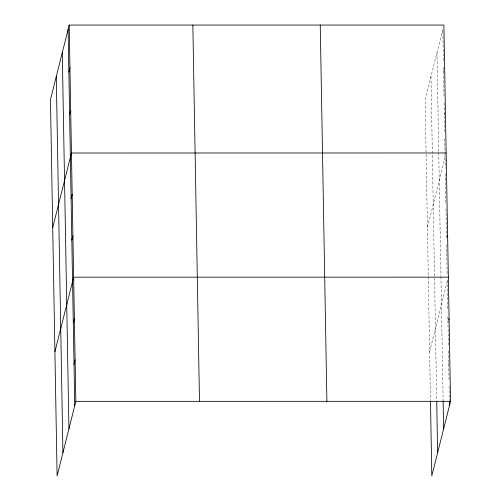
<?xml version="1.0" encoding="UTF-8"?>
<svg xmlns="http://www.w3.org/2000/svg" width="501" height="501" viewBox="0 0 501 501"><rect width="100%" height="100%" fill="white"/><g stroke="black" fill="none" stroke-linecap="round" stroke-linejoin="round"><path stroke-width="0.38" stroke-dasharray="2.5 1.88" d="M442.803 29.396L425.155 99.655L428.274 276.007M443.56 72.038L443.924 70.591M444.312 114.685L444.675 113.232M427.416 227.586L445.063 157.327M429.614 351.758L447.625 280.046M447.994 322.888L448.357 321.442M448.721 364.277L449.084 362.83M442.846 31.72L443.379 61.961M443.479 67.384L444.011 97.626M444.105 103.049L444.644 133.291M444.738 138.721L444.994 153.45M445.013 154.227L445.257 168.261M445.358 173.728L445.896 204.183M445.978 208.867L446.516 239.328M446.61 244.795L447.136 274.467M447.23 279.934L447.769 310.395M447.881 316.638L447.938 319.763M447.95 320.546L448.389 345.533M448.489 351.001L449.028 381.455M449.109 386.146L449.359 400.199M436.978 52.58L438.732 151.822M438.751 152.598L440.924 275.788M440.936 276.571L443.122 399.955M430.979 76.471L436.703 400.418M428.286 276.784L430.465 400.174"/><path stroke-width="0.75" d="M69.194 25.075L50.457 99.68L57.101 475.95L75.845 401.345L69.194 25.075L443.899 25.05L450.543 401.32L431.806 475.925L430.484 400.957M68.856 72.063L69.946 67.716M69.608 114.704L70.704 110.364M52.718 227.611L71.455 153.005L446.159 152.98M71.092 198.74L72.188 194.394M71.825 240.129L72.914 235.783M54.91 351.777L73.647 277.178L448.351 277.153M73.29 322.907L74.38 318.567M74.023 364.302L75.112 359.956M447.255 237.211L447.618 235.764M448.721 319.989L449.084 318.542M75.845 401.345L450.543 401.32M449.372 400.982L449.453 405.666M443.135 400.737L443.629 428.85M436.722 401.201L437.63 452.741M320.245 25.056L326.896 401.332M192.847 25.063L199.492 401.339M68.105 29.415L74.749 405.691M62.281 52.605L68.925 428.875M56.281 76.49L62.926 452.766"/></g></svg>
